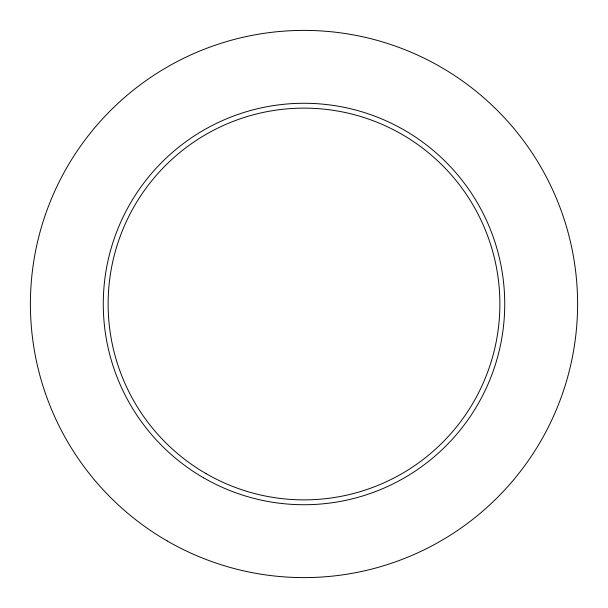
<?xml version="1.0" encoding="UTF-8"?>
<svg xmlns="http://www.w3.org/2000/svg" width="608" height="608" viewBox="0 0 608 608"><rect width="100%" height="100%" fill="white"/><g stroke="black" fill="none" stroke-linecap="round" stroke-linejoin="round"><path stroke-width="0.91" d="M167.2 540.945A273.6 273.6 0 0 0 577.6 304A273.6 273.6 0 0 0 167.2 67.055A273.6 273.6 0 0 0 167.2 540.945M206.066 473.632A195.875 195.875 0 0 0 499.875 304A195.875 195.875 0 0 0 206.066 134.368A195.875 195.875 0 0 0 206.066 473.632M203.634 477.835A200.731 200.731 0 0 0 504.731 304A200.731 200.731 0 0 0 203.634 130.165A200.731 200.731 0 0 0 203.634 477.835"/></g></svg>
